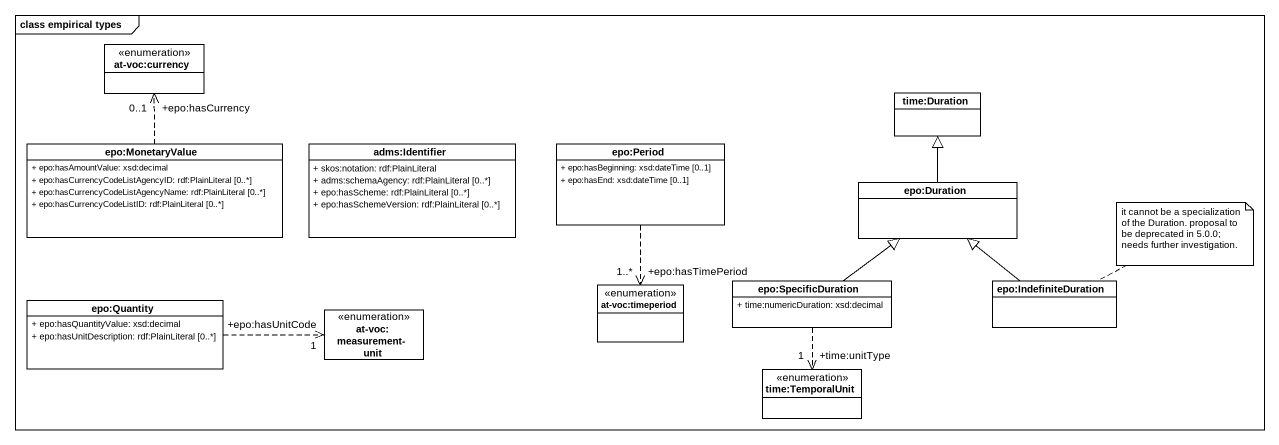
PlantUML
@startuml
mainframe class empirical types
hide circle
hide empty members
skinparam classAttributeIconSize 0
enum "at-voc:currency" as at_voc_currency
class "time:Duration" as time_Duration
class "epo:MonetaryValue" as epo_MonetaryValue {
  + epo:hasAmountValue: xsd:decimal
  + epo:hasCurrencyCodeListAgencyID: rdf:PlainLiteral [0..*]
  + epo:hasCurrencyCodeListAgencyName: rdf:PlainLiteral [0..*]
  + epo:hasCurrencyCodeListID: rdf:PlainLiteral [0..*]
}
class "adms:Identifier" as adms_Identifier {
  + skos:notation: rdf:PlainLiteral
  + adms:schemaAgency: rdf:PlainLiteral [0..*]
  + epo:hasScheme: rdf:PlainLiteral [0..*]
  + epo:hasSchemeVersion: rdf:PlainLiteral [0..*]
}
class "epo:Period" as epo_Period {
  + epo:hasBeginning: xsd:dateTime [0..1]
  + epo:hasEnd: xsd:dateTime [0..1]
}
class "epo:Duration" as epo_Duration
class "epo:Quantity" as epo_Quantity {
  + epo:hasQuantityValue: xsd:decimal
  + epo:hasUnitDescription: rdf:PlainLiteral [0..*]
}
enum "at-voc:timeperiod" as at_voc_timeperiod
class "epo:SpecificDuration" as epo_SpecificDuration {
  + time:numericDuration: xsd:decimal
}
class "epo:IndefiniteDuration" as epo_IndefiniteDuration
enum "at-voc:measurement-unit" as at_voc_measurement_unit
enum "time:TemporalUnit" as time_TemporalUnit
epo_MonetaryValue .up.> "+epo:hasCurrency\n0..1" at_voc_currency
epo_Period ..> "+epo:hasTimePeriod\n1..*" at_voc_timeperiod
epo_Duration -up-|> time_Duration
epo_Quantity .right.> "+epo:hasUnitCode\n1" at_voc_measurement_unit
epo_SpecificDuration -up-|> epo_Duration
epo_SpecificDuration ..> "+time:unitType\n1" time_TemporalUnit
epo_IndefiniteDuration -up-|> epo_Duration
note right of epo_IndefiniteDuration : it cannot be a specialization of the Duration. proposal to be deprecated in 5.0.0; needs further investigation.
@enduml
